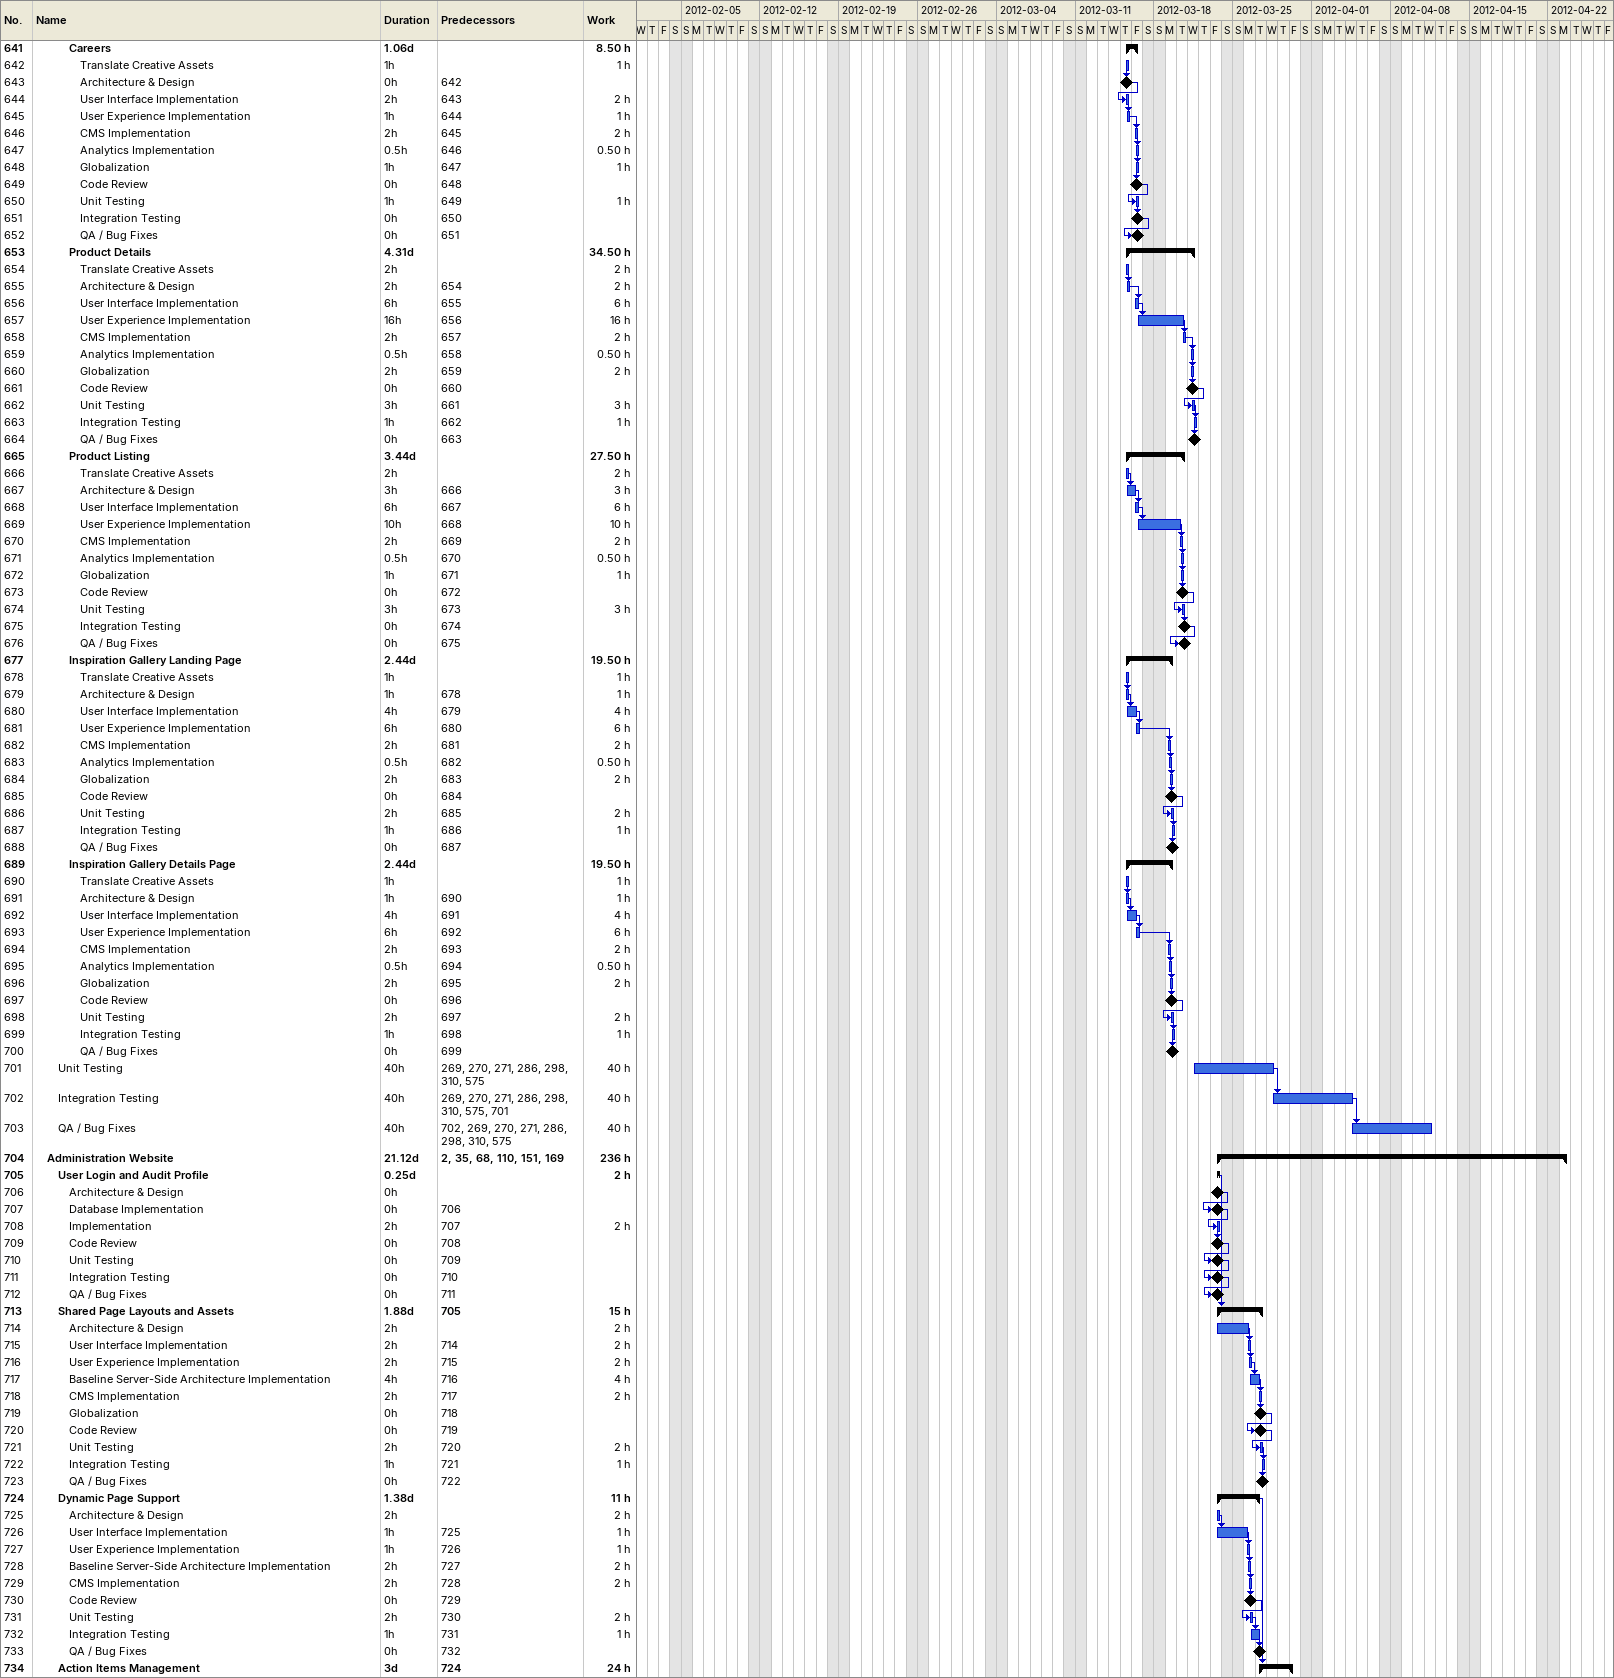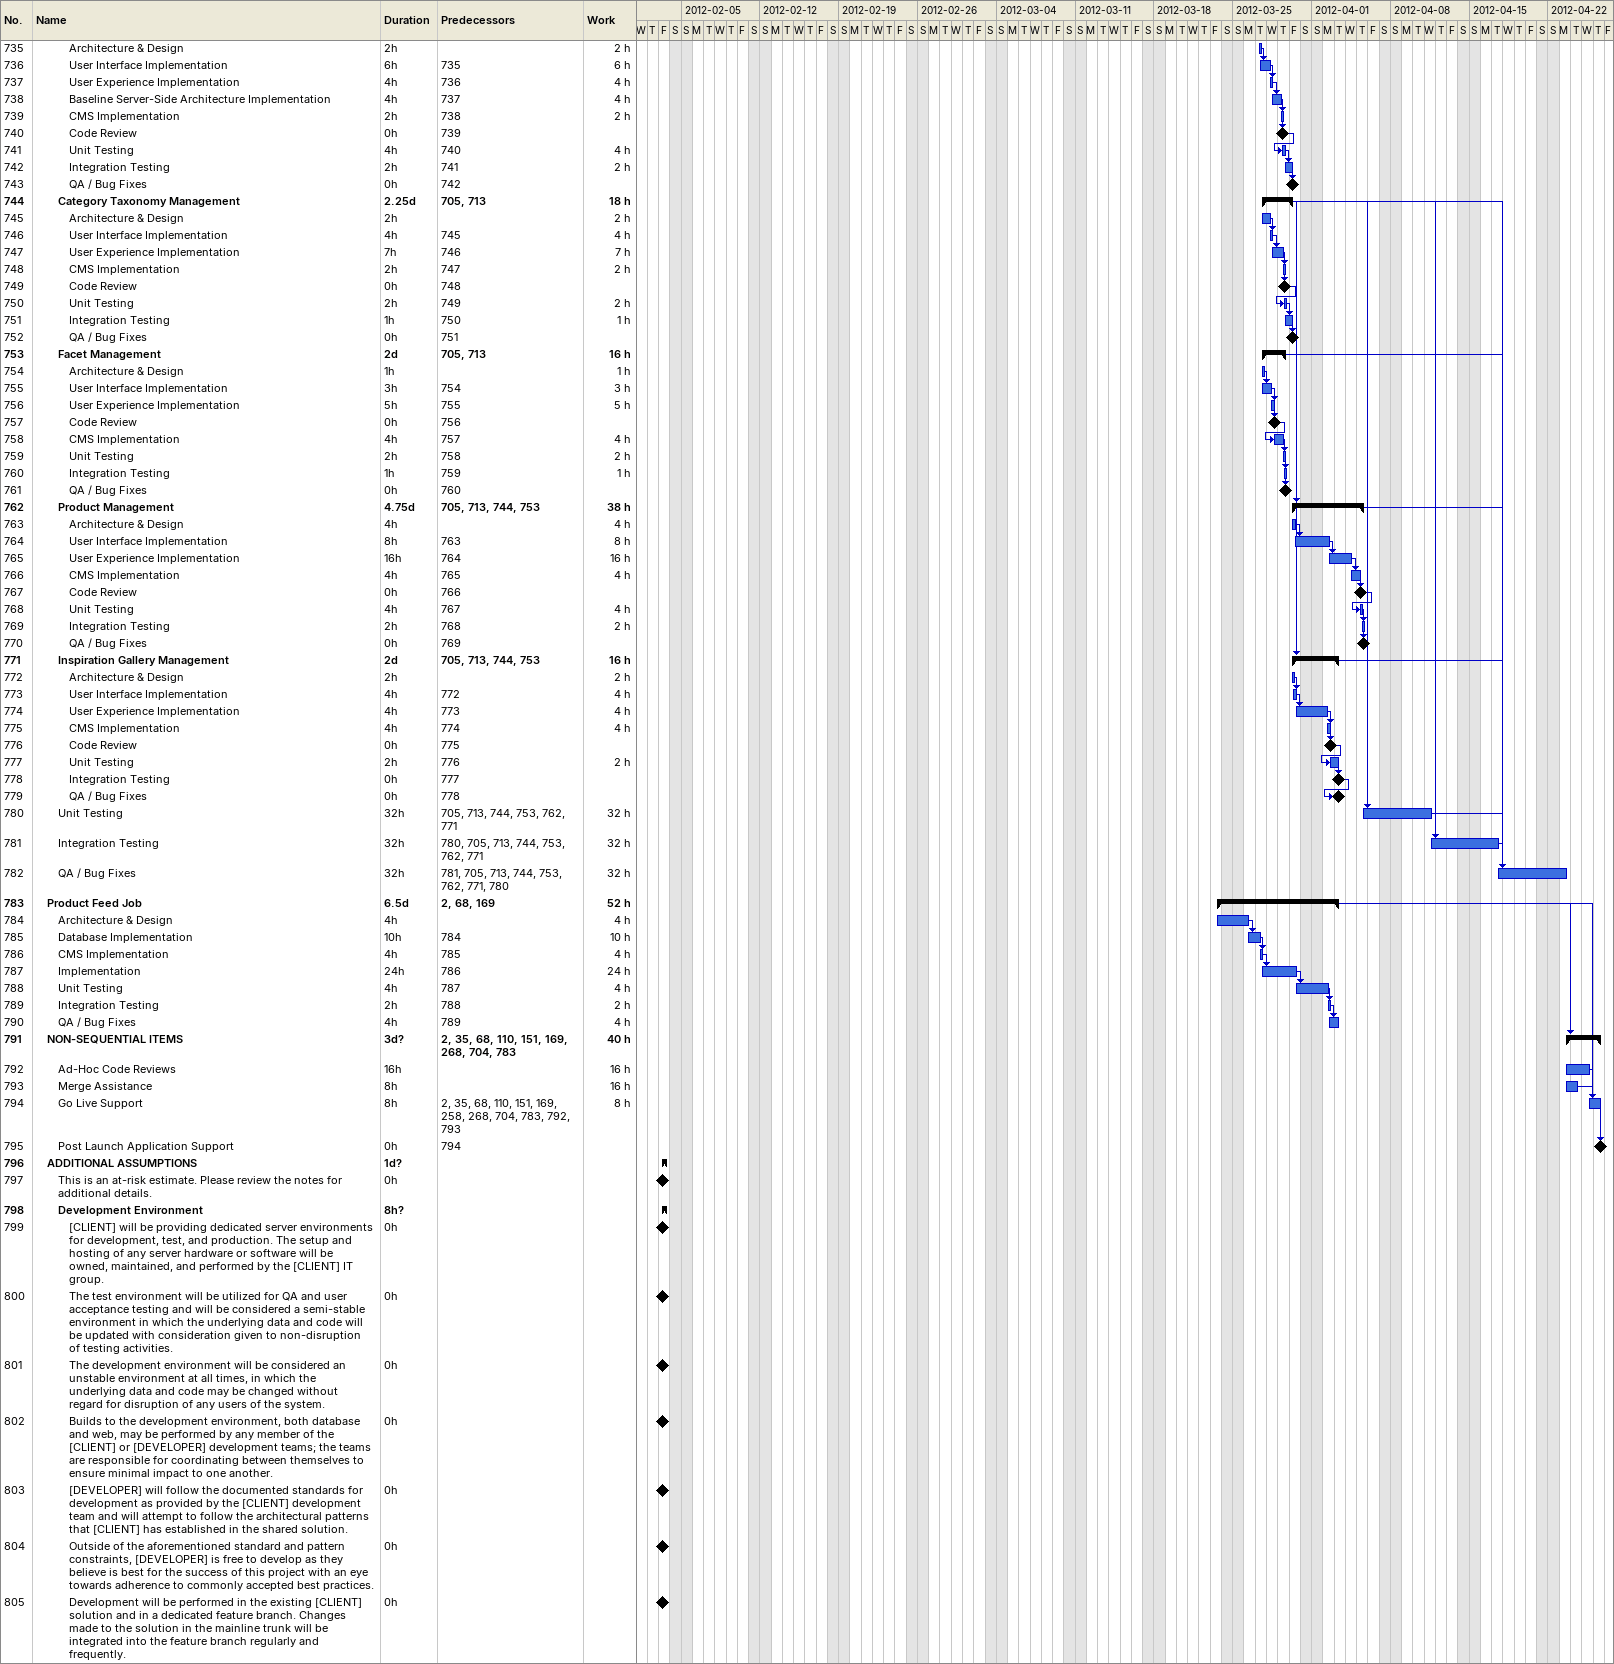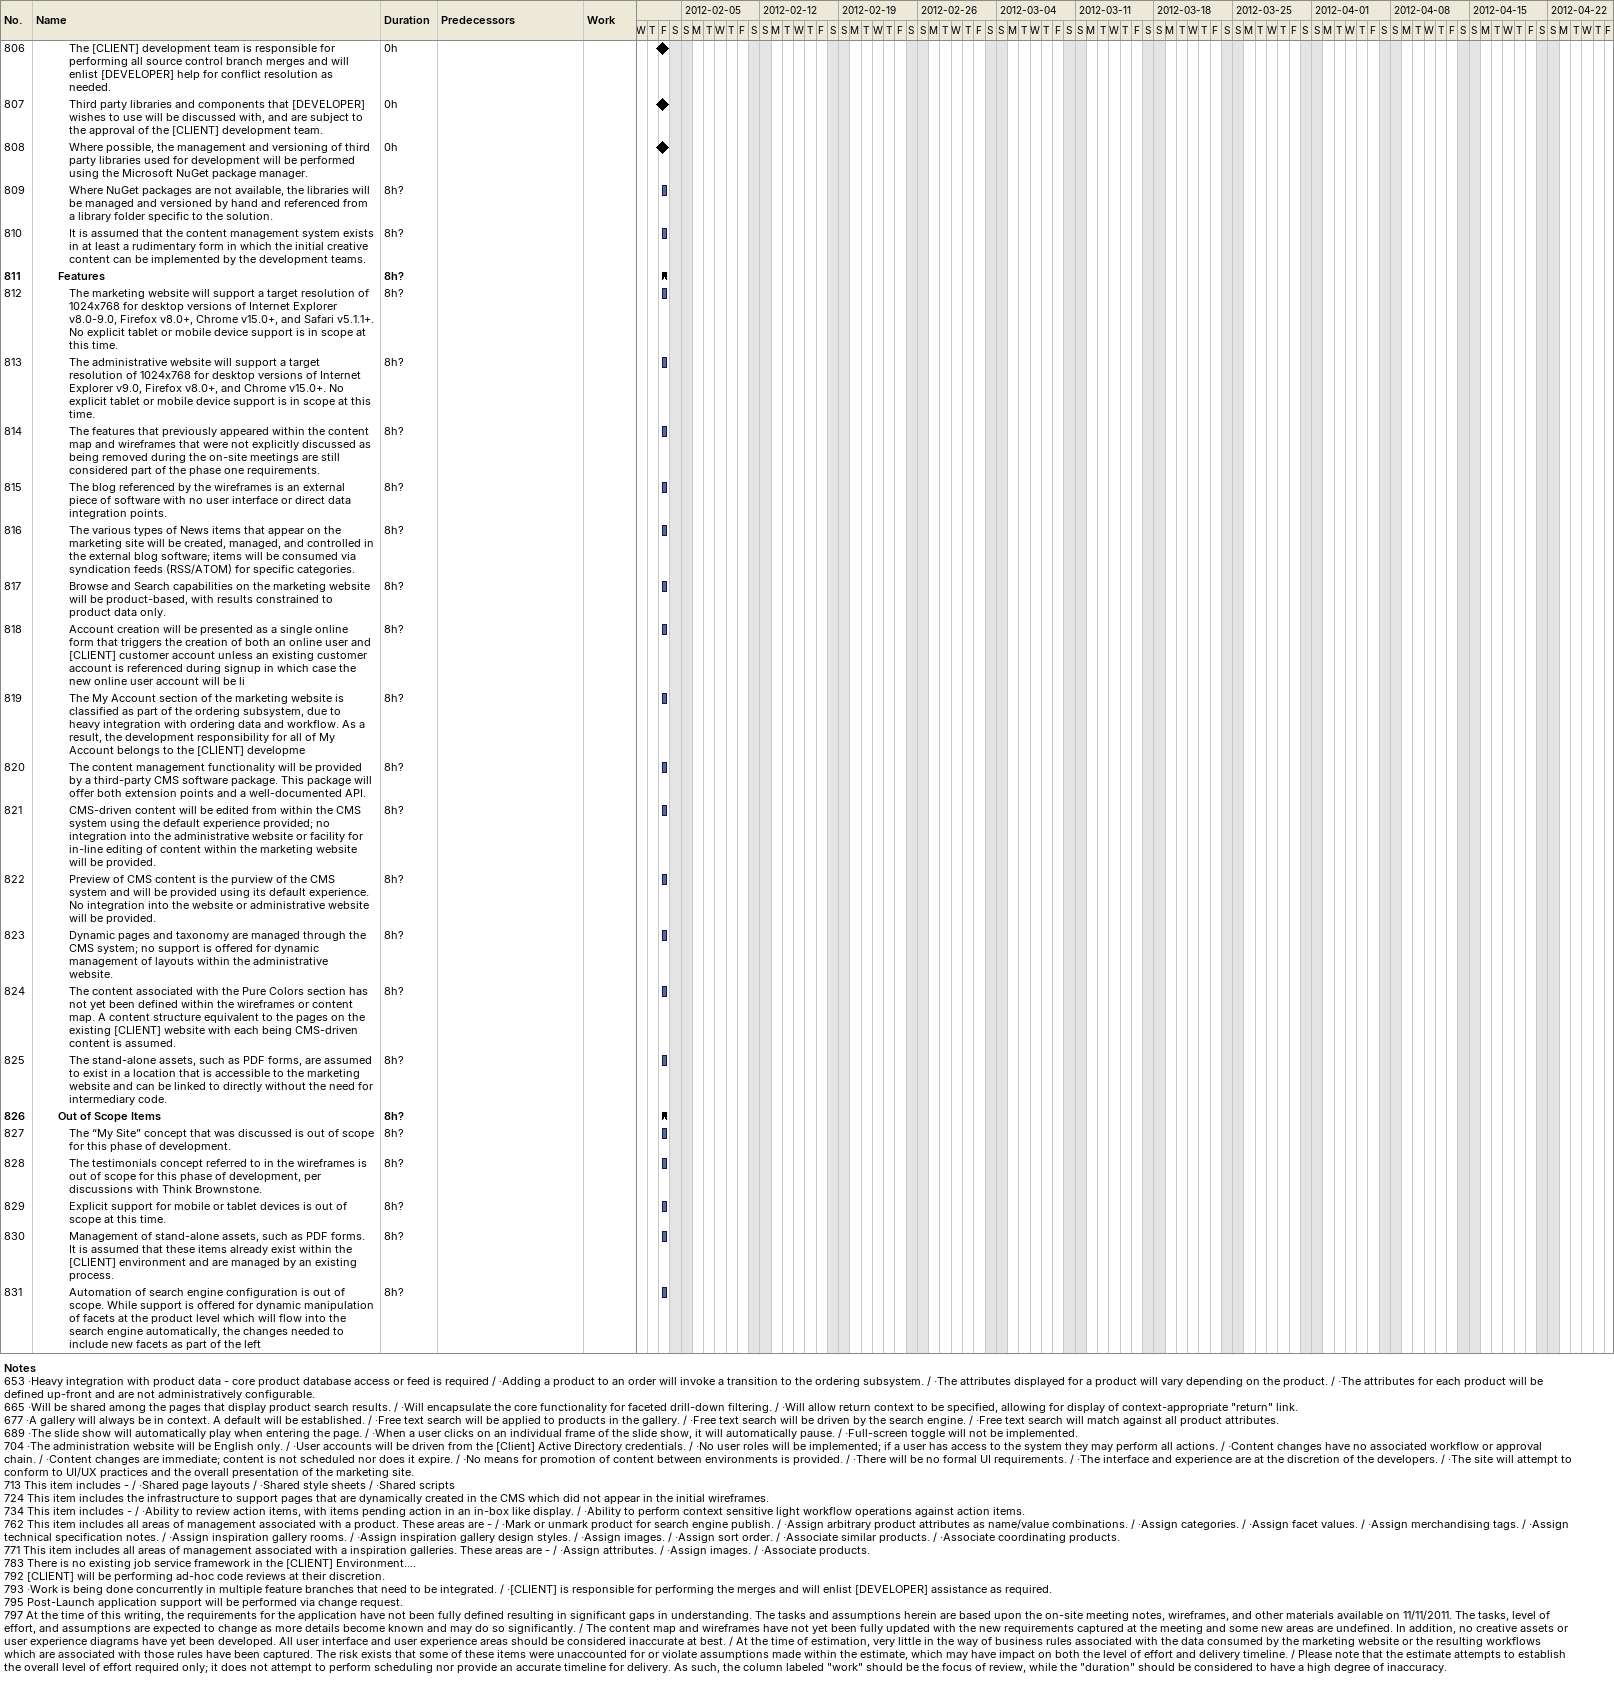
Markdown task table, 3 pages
| ID | Level | Task | Duration | Start | Finish | Predecessors | Work (h) |
|---|---|---|---|---|---|---|---|
| 641 | 4 | **Careers** | 1.06d | 2012-03-15 | 2012-03-16 |  | 8.50 |
| 642 | 5 | Translate Creative Assets | 1h | 2012-03-15 | 2012-03-15 |  | 1 |
| 643 | 5 | Architecture & Design | 0h | 2012-03-15 | 2012-03-15 | 642 |  |
| 644 | 5 | User Interface Implementation | 2h | 2012-03-15 | 2012-03-15 | 643 | 2 |
| 645 | 5 | User Experience Implementation | 1h | 2012-03-15 | 2012-03-15 | 644 | 1 |
| 646 | 5 | CMS Implementation | 2h | 2012-03-16 | 2012-03-16 | 645 | 2 |
| 647 | 5 | Analytics Implementation | 0.5h | 2012-03-16 | 2012-03-16 | 646 | 0.50 |
| 648 | 5 | Globalization | 1h | 2012-03-16 | 2012-03-16 | 647 | 1 |
| 649 | 5 | Code Review | 0h | 2012-03-16 | 2012-03-16 | 648 |  |
| 650 | 5 | Unit Testing | 1h | 2012-03-16 | 2012-03-16 | 649 | 1 |
| 651 | 5 | Integration Testing | 0h | 2012-03-16 | 2012-03-16 | 650 |  |
| 652 | 5 | QA / Bug Fixes | 0h | 2012-03-16 | 2012-03-16 | 651 |  |
| 653 | 4 | **Product Details** | 4.31d | 2012-03-15 | 2012-03-21 |  | 34.50 |
| 654 | 5 | Translate Creative Assets | 2h | 2012-03-15 | 2012-03-15 |  | 2 |
| 655 | 5 | Architecture & Design | 2h | 2012-03-15 | 2012-03-15 | 654 | 2 |
| 656 | 5 | User Interface Implementation | 6h | 2012-03-16 | 2012-03-16 | 655 | 6 |
| 657 | 5 | User Experience Implementation | 16h | 2012-03-16 | 2012-03-20 | 656 | 16 |
| 658 | 5 | CMS Implementation | 2h | 2012-03-20 | 2012-03-20 | 657 | 2 |
| 659 | 5 | Analytics Implementation | 0.5h | 2012-03-21 | 2012-03-21 | 658 | 0.50 |
| 660 | 5 | Globalization | 2h | 2012-03-21 | 2012-03-21 | 659 | 2 |
| 661 | 5 | Code Review | 0h | 2012-03-21 | 2012-03-21 | 660 |  |
| 662 | 5 | Unit Testing | 3h | 2012-03-21 | 2012-03-21 | 661 | 3 |
| 663 | 5 | Integration Testing | 1h | 2012-03-21 | 2012-03-21 | 662 | 1 |
| 664 | 5 | QA / Bug Fixes | 0h | 2012-03-21 | 2012-03-21 | 663 |  |
| 665 | 4 | **Product Listing** | 3.44d | 2012-03-15 | 2012-03-20 |  | 27.50 |
| 666 | 5 | Translate Creative Assets | 2h | 2012-03-15 | 2012-03-15 |  | 2 |
| 667 | 5 | Architecture & Design | 3h | 2012-03-15 | 2012-03-16 | 666 | 3 |
| 668 | 5 | User Interface Implementation | 6h | 2012-03-16 | 2012-03-16 | 667 | 6 |
| 669 | 5 | User Experience Implementation | 10h | 2012-03-16 | 2012-03-20 | 668 | 10 |
| 670 | 5 | CMS Implementation | 2h | 2012-03-20 | 2012-03-20 | 669 | 2 |
| 671 | 5 | Analytics Implementation | 0.5h | 2012-03-20 | 2012-03-20 | 670 | 0.50 |
| 672 | 5 | Globalization | 1h | 2012-03-20 | 2012-03-20 | 671 | 1 |
| 673 | 5 | Code Review | 0h | 2012-03-20 | 2012-03-20 | 672 |  |
| 674 | 5 | Unit Testing | 3h | 2012-03-20 | 2012-03-20 | 673 | 3 |
| 675 | 5 | Integration Testing | 0h | 2012-03-20 | 2012-03-20 | 674 |  |
| 676 | 5 | QA / Bug Fixes | 0h | 2012-03-20 | 2012-03-20 | 675 |  |
| 677 | 4 | **Inspiration Gallery Landing Page** | 2.44d | 2012-03-15 | 2012-03-19 |  | 19.50 |
| 678 | 5 | Translate Creative Assets | 1h | 2012-03-15 | 2012-03-15 |  | 1 |
| 679 | 5 | Architecture & Design | 1h | 2012-03-15 | 2012-03-15 | 678 | 1 |
| 680 | 5 | User Interface Implementation | 4h | 2012-03-15 | 2012-03-16 | 679 | 4 |
| 681 | 5 | User Experience Implementation | 6h | 2012-03-16 | 2012-03-16 | 680 | 6 |
| 682 | 5 | CMS Implementation | 2h | 2012-03-19 | 2012-03-19 | 681 | 2 |
| 683 | 5 | Analytics Implementation | 0.5h | 2012-03-19 | 2012-03-19 | 682 | 0.50 |
| 684 | 5 | Globalization | 2h | 2012-03-19 | 2012-03-19 | 683 | 2 |
| 685 | 5 | Code Review | 0h | 2012-03-19 | 2012-03-19 | 684 |  |
| 686 | 5 | Unit Testing | 2h | 2012-03-19 | 2012-03-19 | 685 | 2 |
| 687 | 5 | Integration Testing | 1h | 2012-03-19 | 2012-03-19 | 686 | 1 |
| 688 | 5 | QA / Bug Fixes | 0h | 2012-03-19 | 2012-03-19 | 687 |  |
| 689 | 4 | **Inspiration Gallery Details Page** | 2.44d | 2012-03-15 | 2012-03-19 |  | 19.50 |
| 690 | 5 | Translate Creative Assets | 1h | 2012-03-15 | 2012-03-15 |  | 1 |
| 691 | 5 | Architecture & Design | 1h | 2012-03-15 | 2012-03-15 | 690 | 1 |
| 692 | 5 | User Interface Implementation | 4h | 2012-03-15 | 2012-03-16 | 691 | 4 |
| 693 | 5 | User Experience Implementation | 6h | 2012-03-16 | 2012-03-16 | 692 | 6 |
| 694 | 5 | CMS Implementation | 2h | 2012-03-19 | 2012-03-19 | 693 | 2 |
| 695 | 5 | Analytics Implementation | 0.5h | 2012-03-19 | 2012-03-19 | 694 | 0.50 |
| 696 | 5 | Globalization | 2h | 2012-03-19 | 2012-03-19 | 695 | 2 |
| 697 | 5 | Code Review | 0h | 2012-03-19 | 2012-03-19 | 696 |  |
| 698 | 5 | Unit Testing | 2h | 2012-03-19 | 2012-03-19 | 697 | 2 |
| 699 | 5 | Integration Testing | 1h | 2012-03-19 | 2012-03-19 | 698 | 1 |
| 700 | 5 | QA / Bug Fixes | 0h | 2012-03-19 | 2012-03-19 | 699 |  |
| 701 | 3 | Unit Testing | 40h | 2012-03-21 | 2012-03-28 | 269, 270, 271, 286, 298, 310, 575 | 40 |
| 702 | 3 | Integration Testing | 40h | 2012-03-28 | 2012-04-04 | 269, 270, 271, 286, 298, 310, 575, 701 | 40 |
| 703 | 3 | QA / Bug Fixes | 40h | 2012-04-04 | 2012-04-11 | 702, 269, 270, 271, 286, 298, 310, 575 | 40 |
| 704 | 2 | **Administration Website** | 21.12d | 2012-03-23 | 2012-04-23 | 2, 35, 68, 110, 151, 169 | 236 |
| 705 | 3 | **User Login and Audit Profile** | 0.25d | 2012-03-23 | 2012-03-23 |  | 2 |
| 706 | 4 | Architecture & Design | 0h | 2012-03-23 | 2012-03-23 |  |  |
| 707 | 4 | Database Implementation | 0h | 2012-03-23 | 2012-03-23 | 706 |  |
| 708 | 4 | Implementation | 2h | 2012-03-23 | 2012-03-23 | 707 | 2 |
| 709 | 4 | Code Review | 0h | 2012-03-23 | 2012-03-23 | 708 |  |
| 710 | 4 | Unit Testing | 0h | 2012-03-23 | 2012-03-23 | 709 |  |
| 711 | 4 | Integration Testing | 0h | 2012-03-23 | 2012-03-23 | 710 |  |
| 712 | 4 | QA / Bug Fixes | 0h | 2012-03-23 | 2012-03-23 | 711 |  |
| 713 | 3 | **Shared Page Layouts and Assets** | 1.88d | 2012-03-23 | 2012-03-27 | 705 | 15 |
| 714 | 4 | Architecture & Design | 2h | 2012-03-23 | 2012-03-26 |  | 2 |
| 715 | 4 | User Interface Implementation | 2h | 2012-03-26 | 2012-03-26 | 714 | 2 |
| 716 | 4 | User Experience Implementation | 2h | 2012-03-26 | 2012-03-26 | 715 | 2 |
| 717 | 4 | Baseline Server-Side Architecture Implementation | 4h | 2012-03-26 | 2012-03-27 | 716 | 4 |
| 718 | 4 | CMS Implementation | 2h | 2012-03-27 | 2012-03-27 | 717 | 2 |
| 719 | 4 | Globalization | 0h | 2012-03-27 | 2012-03-27 | 718 |  |
| 720 | 4 | Code Review | 0h | 2012-03-27 | 2012-03-27 | 719 |  |
| 721 | 4 | Unit Testing | 2h | 2012-03-27 | 2012-03-27 | 720 | 2 |
| 722 | 4 | Integration Testing | 1h | 2012-03-27 | 2012-03-27 | 721 | 1 |
| 723 | 4 | QA / Bug Fixes | 0h | 2012-03-27 | 2012-03-27 | 722 |  |
| 724 | 3 | **Dynamic Page Support** | 1.38d | 2012-03-23 | 2012-03-27 |  | 11 |
| 725 | 4 | Architecture & Design | 2h | 2012-03-23 | 2012-03-23 |  | 2 |
| 726 | 4 | User Interface Implementation | 1h | 2012-03-23 | 2012-03-26 | 725 | 1 |
| 727 | 4 | User Experience Implementation | 1h | 2012-03-26 | 2012-03-26 | 726 | 1 |
| 728 | 4 | Baseline Server-Side Architecture Implementation | 2h | 2012-03-26 | 2012-03-26 | 727 | 2 |
| 729 | 4 | CMS Implementation | 2h | 2012-03-26 | 2012-03-26 | 728 | 2 |
| 730 | 4 | Code Review | 0h | 2012-03-26 | 2012-03-26 | 729 |  |
| 731 | 4 | Unit Testing | 2h | 2012-03-26 | 2012-03-26 | 730 | 2 |
| 732 | 4 | Integration Testing | 1h | 2012-03-26 | 2012-03-27 | 731 | 1 |
| 733 | 4 | QA / Bug Fixes | 0h | 2012-03-27 | 2012-03-27 | 732 |  |
| 734 | 3 | **Action Items Management** | 3d | 2012-03-27 | 2012-03-30 | 724 | 24 |
| 735 | 4 | Architecture & Design | 2h | 2012-03-27 | 2012-03-27 |  | 2 |
| 736 | 4 | User Interface Implementation | 6h | 2012-03-27 | 2012-03-28 | 735 | 6 |
| 737 | 4 | User Experience Implementation | 4h | 2012-03-28 | 2012-03-28 | 736 | 4 |
| 738 | 4 | Baseline Server-Side Architecture Implementation | 4h | 2012-03-28 | 2012-03-29 | 737 | 4 |
| 739 | 4 | CMS Implementation | 2h | 2012-03-29 | 2012-03-29 | 738 | 2 |
| 740 | 4 | Code Review | 0h | 2012-03-29 | 2012-03-29 | 739 |  |
| 741 | 4 | Unit Testing | 4h | 2012-03-29 | 2012-03-29 | 740 | 4 |
| 742 | 4 | Integration Testing | 2h | 2012-03-29 | 2012-03-30 | 741 | 2 |
| 743 | 4 | QA / Bug Fixes | 0h | 2012-03-30 | 2012-03-30 | 742 |  |
| 744 | 3 | **Category Taxonomy Management** | 2.25d | 2012-03-27 | 2012-03-30 | 705, 713 | 18 |
| 745 | 4 | Architecture & Design | 2h | 2012-03-27 | 2012-03-28 |  | 2 |
| 746 | 4 | User Interface Implementation | 4h | 2012-03-28 | 2012-03-28 | 745 | 4 |
| 747 | 4 | User Experience Implementation | 7h | 2012-03-28 | 2012-03-29 | 746 | 7 |
| 748 | 4 | CMS Implementation | 2h | 2012-03-29 | 2012-03-29 | 747 | 2 |
| 749 | 4 | Code Review | 0h | 2012-03-29 | 2012-03-29 | 748 |  |
| 750 | 4 | Unit Testing | 2h | 2012-03-29 | 2012-03-29 | 749 | 2 |
| 751 | 4 | Integration Testing | 1h | 2012-03-29 | 2012-03-30 | 750 | 1 |
| 752 | 4 | QA / Bug Fixes | 0h | 2012-03-30 | 2012-03-30 | 751 |  |
| 753 | 3 | **Facet Management** | 2d | 2012-03-27 | 2012-03-29 | 705, 713 | 16 |
| 754 | 4 | Architecture & Design | 1h | 2012-03-27 | 2012-03-27 |  | 1 |
| 755 | 4 | User Interface Implementation | 3h | 2012-03-27 | 2012-03-28 | 754 | 3 |
| 756 | 4 | User Experience Implementation | 5h | 2012-03-28 | 2012-03-28 | 755 | 5 |
| 757 | 4 | Code Review | 0h | 2012-03-28 | 2012-03-28 | 756 |  |
| 758 | 4 | CMS Implementation | 4h | 2012-03-28 | 2012-03-29 | 757 | 4 |
| 759 | 4 | Unit Testing | 2h | 2012-03-29 | 2012-03-29 | 758 | 2 |
| 760 | 4 | Integration Testing | 1h | 2012-03-29 | 2012-03-29 | 759 | 1 |
| 761 | 4 | QA / Bug Fixes | 0h | 2012-03-29 | 2012-03-29 | 760 |  |
| 762 | 3 | **Product Management** | 4.75d | 2012-03-30 | 2012-04-05 | 705, 713, 744, 753 | 38 |
| 763 | 4 | Architecture & Design | 4h | 2012-03-30 | 2012-03-30 |  | 4 |
| 764 | 4 | User Interface Implementation | 8h | 2012-03-30 | 2012-04-02 | 763 | 8 |
| 765 | 4 | User Experience Implementation | 16h | 2012-04-02 | 2012-04-04 | 764 | 16 |
| 766 | 4 | CMS Implementation | 4h | 2012-04-04 | 2012-04-05 | 765 | 4 |
| 767 | 4 | Code Review | 0h | 2012-04-05 | 2012-04-05 | 766 |  |
| 768 | 4 | Unit Testing | 4h | 2012-04-05 | 2012-04-05 | 767 | 4 |
| 769 | 4 | Integration Testing | 2h | 2012-04-05 | 2012-04-05 | 768 | 2 |
| 770 | 4 | QA / Bug Fixes | 0h | 2012-04-05 | 2012-04-05 | 769 |  |
| 771 | 3 | **Inspiration Gallery Management** | 2d | 2012-03-30 | 2012-04-03 | 705, 713, 744, 753 | 16 |
| 772 | 4 | Architecture & Design | 2h | 2012-03-30 | 2012-03-30 |  | 2 |
| 773 | 4 | User Interface Implementation | 4h | 2012-03-30 | 2012-03-30 | 772 | 4 |
| 774 | 4 | User Experience Implementation | 4h | 2012-03-30 | 2012-04-02 | 773 | 4 |
| 775 | 4 | CMS Implementation | 4h | 2012-04-02 | 2012-04-02 | 774 | 4 |
| 776 | 4 | Code Review | 0h | 2012-04-02 | 2012-04-02 | 775 |  |
| 777 | 4 | Unit Testing | 2h | 2012-04-02 | 2012-04-03 | 776 | 2 |
| 778 | 4 | Integration Testing | 0h | 2012-04-03 | 2012-04-03 | 777 |  |
| 779 | 4 | QA / Bug Fixes | 0h | 2012-04-03 | 2012-04-03 | 778 |  |
| 780 | 3 | Unit Testing | 32h | 2012-04-05 | 2012-04-11 | 705, 713, 744, 753, 762, 771 | 32 |
| 781 | 3 | Integration Testing | 32h | 2012-04-11 | 2012-04-17 | 780, 705, 713, 744, 753, 762, 771 | 32 |
| 782 | 3 | QA / Bug Fixes | 32h | 2012-04-17 | 2012-04-23 | 781, 705, 713, 744, 753, 762, 771, 780 | 32 |
| 783 | 2 | **Product Feed Job** | 6.5d | 2012-03-23 | 2012-04-03 | 2, 68, 169 | 52 |
| 784 | 3 | Architecture & Design | 4h | 2012-03-23 | 2012-03-26 |  | 4 |
| 785 | 3 | Database Implementation | 10h | 2012-03-26 | 2012-03-27 | 784 | 10 |
| 786 | 3 | CMS Implementation | 4h | 2012-03-27 | 2012-03-27 | 785 | 4 |
| 787 | 3 | Implementation | 24h | 2012-03-27 | 2012-03-30 | 786 | 24 |
| 788 | 3 | Unit Testing | 4h | 2012-03-30 | 2012-04-02 | 787 | 4 |
| 789 | 3 | Integration Testing | 2h | 2012-04-02 | 2012-04-02 | 788 | 2 |
| 790 | 3 | QA / Bug Fixes | 4h | 2012-04-02 | 2012-04-03 | 789 | 4 |
| 791 | 2 | **NON-SEQUENTIAL ITEMS** | 3d? | 2012-04-23 | 2012-04-26 | 2, 35, 68, 110, 151, 169, 268, 704, 783 | 40 |
| 792 | 3 | Ad-Hoc Code Reviews | 16h | 2012-04-23 | 2012-04-25 |  | 16 |
| 793 | 3 | Merge Assistance | 8h | 2012-04-23 | 2012-04-24 |  | 16 |
| 794 | 3 | Go Live Support | 8h | 2012-04-25 | 2012-04-26 | 2, 35, 68, 110, 151, 169, 258, 268, 704, 783, 792, 793 | 8 |
| 795 | 3 | Post Launch Application Support | 0h | 2012-04-26 | 2012-04-26 | 794 |  |
| 796 | 2 | **ADDITIONAL ASSUMPTIONS** | 1d? | 2012-02-03 | 2012-02-03 |  |  |
| 797 | 3 | This is an at-risk estimate. Please review the notes for additional details. | 0h | 2012-02-03 | 2012-02-03 |  |  |
| 798 | 3 | **Development Environment** | 8h? | 2012-02-03 | 2012-02-03 |  |  |
| 799 | 4 | [CLIENT] will be providing dedicated server environments for development, test, and production. The setup and hosting of any server hardware or software will be owned, maintained, and performed by the [CLIENT] IT group. | 0h | 2012-02-03 | 2012-02-03 |  |  |
| 800 | 4 | The test environment will be utilized for QA and user acceptance testing and will be considered a semi-stable environment in which the underlying data and code will be updated with consideration given to non-disruption of testing activities. | 0h | 2012-02-03 | 2012-02-03 |  |  |
| 801 | 4 | The development environment will be considered an unstable environment at all times, in which the underlying data and code may be changed without regard for disruption of any users of the system. | 0h | 2012-02-03 | 2012-02-03 |  |  |
| 802 | 4 | Builds to the development environment, both database and web, may be performed by any member of the [CLIENT] or [DEVELOPER] development teams; the teams are responsible for coordinating between themselves to ensure minimal impact to one another. | 0h | 2012-02-03 | 2012-02-03 |  |  |
| 803 | 4 | [DEVELOPER] will follow the documented standards for development as provided by the [CLIENT] development team and will attempt to follow the architectural patterns that [CLIENT] has established in the shared solution. | 0h | 2012-02-03 | 2012-02-03 |  |  |
| 804 | 4 | Outside of the aforementioned standard and pattern constraints, [DEVELOPER] is free to develop as they believe is best for the success of this project with an eye towards adherence to commonly accepted best practices. | 0h | 2012-02-03 | 2012-02-03 |  |  |
| 805 | 4 | Development will be performed in the existing [CLIENT] solution and in a dedicated feature branch. Changes made to the solution in the mainline trunk will be integrated into the feature branch regularly and frequently. | 0h | 2012-02-03 | 2012-02-03 |  |  |
| 806 | 4 | The [CLIENT] development team is responsible for performing all source control branch merges and will enlist [DEVELOPER] help for conflict resolution as needed. | 0h | 2012-02-03 | 2012-02-03 |  |  |
| 807 | 4 | Third party libraries and components that [DEVELOPER] wishes to use will be discussed with, and are subject to the approval of the [CLIENT] development team. | 0h | 2012-02-03 | 2012-02-03 |  |  |
| 808 | 4 | Where possible, the management and versioning of third party libraries used for development will be performed using the Microsoft NuGet package manager. | 0h | 2012-02-03 | 2012-02-03 |  |  |
| 809 | 4 | Where NuGet packages are not available, the libraries will be managed and versioned by hand and referenced from a library folder specific to the solution. | 8h? | 2012-02-03 | 2012-02-03 |  |  |
| 810 | 4 | It is assumed that the content management system exists in at least a rudimentary form in which the initial creative content can be implemented by the development teams. | 8h? | 2012-02-03 | 2012-02-03 |  |  |
| 811 | 3 | **Features** | 8h? | 2012-02-03 | 2012-02-03 |  |  |
| 812 | 4 | The marketing website will support a target resolution of 1024x768 for desktop versions of Internet Explorer v8.0-9.0, Firefox v8.0+, Chrome v15.0+, and Safari v5.1.1+. No explicit tablet or mobile device support is in scope at this time. | 8h? | 2012-02-03 | 2012-02-03 |  |  |
| 813 | 4 | The administrative website will support a target resolution of 1024x768 for desktop versions of Internet Explorer v9.0, Firefox v8.0+, and Chrome v15.0+. No explicit tablet or mobile device support is in scope at this time. | 8h? | 2012-02-03 | 2012-02-03 |  |  |
| 814 | 4 | The features that previously appeared within the content map and wireframes that were not explicitly discussed as being removed during the on-site meetings are still considered part of the phase one requirements. | 8h? | 2012-02-03 | 2012-02-03 |  |  |
| 815 | 4 | The blog referenced by the wireframes is an external piece of software with no user interface or direct data integration points. | 8h? | 2012-02-03 | 2012-02-03 |  |  |
| 816 | 4 | The various types of News items that appear on the marketing site will be created, managed, and controlled in the external blog software; items will be consumed via syndication feeds (RSS/ATOM) for specific categories. | 8h? | 2012-02-03 | 2012-02-03 |  |  |
| 817 | 4 | Browse and Search capabilities on the marketing website will be product-based, with results constrained to product data only. | 8h? | 2012-02-03 | 2012-02-03 |  |  |
| 818 | 4 | Account creation will be presented as a single online form that triggers the creation of both an online user and [CLIENT] customer account unless an existing customer account is referenced during signup in which case the new online user account will be li | 8h? | 2012-02-03 | 2012-02-03 |  |  |
| 819 | 4 | The My Account section of the marketing website is classified as part of the ordering subsystem, due to heavy integration with ordering data and workflow. As a result, the development responsibility for all of My Account belongs to the [CLIENT] developme | 8h? | 2012-02-03 | 2012-02-03 |  |  |
| 820 | 4 | The content management functionality will be provided by a third-party CMS software package. This package will offer both extension points and a well-documented API. | 8h? | 2012-02-03 | 2012-02-03 |  |  |
| 821 | 4 | CMS-driven content will be edited from within the CMS system using the default experience provided; no integration into the administrative website or facility for in-line editing of content within the marketing website will be provided. | 8h? | 2012-02-03 | 2012-02-03 |  |  |
| 822 | 4 | Preview of CMS content is the purview of the CMS system and will be provided using its default experience. No integration into the website or administrative website will be provided. | 8h? | 2012-02-03 | 2012-02-03 |  |  |
| 823 | 4 | Dynamic pages and taxonomy are managed through the CMS system; no support is offered for dynamic management of layouts within the administrative website. | 8h? | 2012-02-03 | 2012-02-03 |  |  |
| 824 | 4 | The content associated with the Pure Colors section has not yet been defined within the wireframes or content map. A content structure equivalent to the pages on the existing [CLIENT] website with each being CMS-driven content is assumed. | 8h? | 2012-02-03 | 2012-02-03 |  |  |
| 825 | 4 | The stand-alone assets, such as PDF forms, are assumed to exist in a location that is accessible to the marketing website and can be linked to directly without the need for intermediary code. | 8h? | 2012-02-03 | 2012-02-03 |  |  |
| 826 | 3 | **Out of Scope Items** | 8h? | 2012-02-03 | 2012-02-03 |  |  |
| 827 | 4 | The “My Site” concept that was discussed is out of scope for this phase of development. | 8h? | 2012-02-03 | 2012-02-03 |  |  |
| 828 | 4 | The testimonials concept referred to in the wireframes is out of scope for this phase of development, per discussions with Think Brownstone. | 8h? | 2012-02-03 | 2012-02-03 |  |  |
| 829 | 4 | Explicit support for mobile or tablet devices is out of scope at this time. | 8h? | 2012-02-03 | 2012-02-03 |  |  |
| 830 | 4 | Management of stand-alone assets, such as PDF forms. It is assumed that these items already exist within the [CLIENT] environment and are managed by an existing process. | 8h? | 2012-02-03 | 2012-02-03 |  |  |
| 831 | 4 | Automation of search engine configuration is out of scope. While support is offered for dynamic manipulation of facets at the product level which will flow into the search engine automatically, the changes needed to include new facets as part of the left | 8h? | 2012-02-03 | 2012-02-03 |  |  |

Notes
- 653: ·Heavy integration with product data - core product database access or feed is required / ·Adding a product to an order will invoke a transition to the ordering subsystem. / ·The attributes displayed for a product will vary depending on the product. / ·The attributes for each product will be defined up-front and are not administratively configurable.
- 665: ·Will be shared among the pages that display product search results. / ·Will encapsulate the core functionality for faceted drill-down filtering. / ·Will allow return context to be specified, allowing for display of context-appropriate "return" link.
- 677: ·A gallery will always be in context. A default will be established. / ·Free text search will be applied to products in the gallery. / ·Free text search will be driven by the search engine. / ·Free text search will match against all product attributes.
- 689: ·The slide show will automatically play when entering the page. / ·When a user clicks on an individual frame of the slide show, it will automatically pause. / ·Full-screen toggle will not be implemented.
- 704: ·The administration website will be English only. / ·User accounts will be driven from the [Client] Active Directory credentials. / ·No user roles will be implemented; if a user has access to the system they may perform all actions. / ·Content changes have no associated workflow or approval chain. / ·Content changes are immediate; content is not scheduled nor does it expire. / ·No means for promotion of content between environments is provided. / ·There will be no formal UI requirements. / ·The interface and experience are at the discretion of the developers. / ·The site will attempt to conform to UI/UX practices and the overall presentation of the marketing site.
- 713: This item includes - / ·Shared page layouts / ·Shared style sheets / ·Shared scripts
- 724: This item includes the infrastructure to support pages that are dynamically created in the CMS which did not appear in the initial wireframes.
- 734: This item includes - / ·Ability to review action items, with items pending action in an in-box like display. / ·Ability to perform context sensitive light workflow operations against action items.
- 762: This item includes all areas of management associated with a product. These areas are - / ·Mark or unmark product for search engine publish. / ·Assign arbitrary product attributes as name/value combinations. / ·Assign categories. / ·Assign facet values. / ·Assign merchandising tags. / ·Assign technical specification notes. / ·Assign inspiration gallery rooms. / ·Assign inspiration gallery design styles. / ·Assign images. / ·Assign sort order. / ·Associate similar products. / ·Associate coordinating products.
- 771: This item includes all areas of management associated with a inspiration galleries. These areas are - / ·Assign attributes. / ·Assign images. / ·Associate products.
- 783: There is no existing job service framework in the [CLIENT] Environment....
- 792: [CLIENT] will be performing ad-hoc code reviews at their discretion.
- 793: ·Work is being done concurrently in multiple feature branches that need to be integrated. / ·[CLIENT] is responsible for performing the merges and will enlist [DEVELOPER] assistance as required.
- 795: Post-Launch application support will be performed via change request.
- 797: At the time of this writing, the requirements for the application have not been fully defined resulting in significant gaps in understanding. The tasks and assumptions herein are based upon the on-site meeting notes, wireframes, and other materials available on 11/11/2011. The tasks, level of effort, and assumptions are expected to change as more details become known and may do so significantly. / The content map and wireframes have not yet been fully updated with the new requirements captured at the meeting and some new areas are undefined. In addition, no creative assets or user experience diagrams have yet been developed. All user interface and user experience areas should be considered inaccurate at best. / At the time of estimation, very little in the way of business rules associated with the data consumed by the marketing website or the resulting workflows which are associated with those rules have been captured. The risk exists that some of these items were unaccounted for or violate assumptions made within the estimate, which may have impact on both the level of effort and delivery timeline. / Please note that the estimate attempts to establish the overall level of effort required only; it does not attempt to perform scheduling nor provide an accurate timeline for delivery. As such, the column labeled "work" should be the focus of review, while the "duration" should be considered to have a high degree of inaccuracy.
